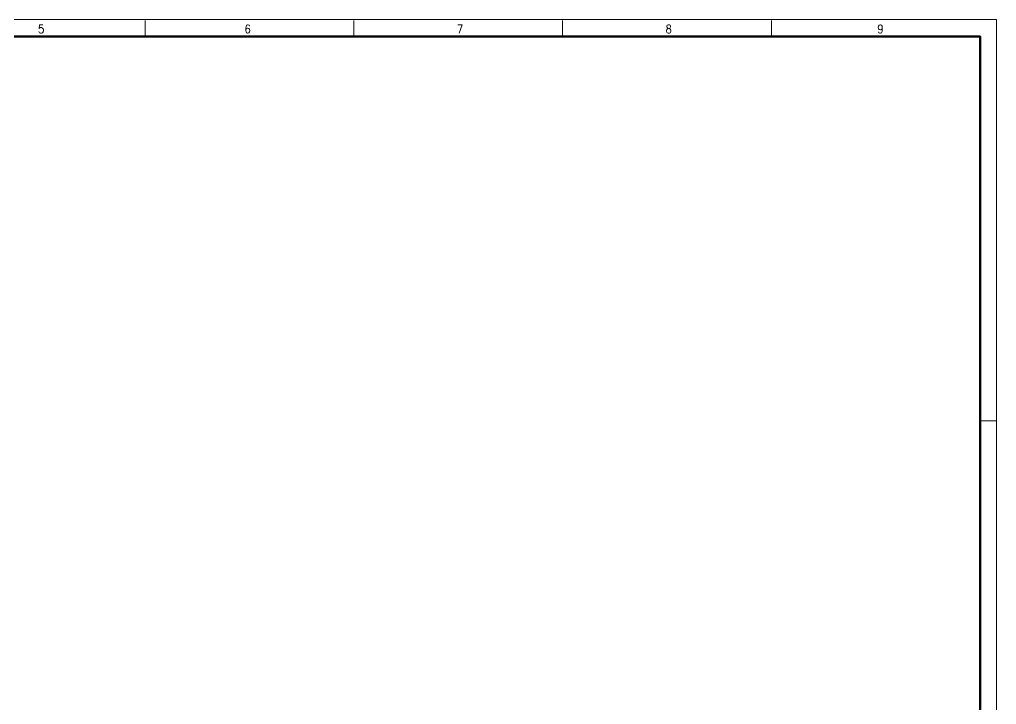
# Paper-space layout 'A0' of a CAD drawing. Header units: millimetres. Extents: x -1101 to 87, y 79 to 919.
# Drawn here: x -512 to 87, y 499 to 919 of the extents above; entities that cross this region are included whole.
import ezdxf

# ---------------------------------------------------------------- set-up
doc = ezdxf.new("R2010")
doc.units = ezdxf.units.MM
doc.header["$LTSCALE"] = 0.5
doc.layers.add('Border', color=7, linetype='Continuous', lineweight=0)
doc.styles.add('Style-STANDARD', font='STANDARD.shx')

# ---------------------------------------------------------------- blocks, each defined once
blk = doc.blocks.new('A0_v03_CZ')
at = {"layer": 'Border', "color": 7, "linetype": 'Continuous', "lineweight": 0}
for p, q in [((-522, 829.7), (-522, 839.4)), ((-394, 829.7), (-394, 839.4)), ((-266, 829.7), (-266, 839.4)), ((-138, 829.7), (-138, 839.4)), ((-10, 594), (0, 594))]:
    blk.add_line(p, q, dxfattribs=at)
blk.add_lwpolyline([(-1188, 0), (0, 0), (0, 840), (-1188, 840)], close=True, dxfattribs=at)
at = {"layer": 'Border', "color": 7, "linetype": 'Continuous', "lineweight": 50}
blk.add_lwpolyline([(-210, 10), (-1157.1, 10), (-1157.1, 829.7), (-10, 829.7), (-10, 297)], dxfattribs=at)
at = {"layer": 'Border', "color": 7, "linetype": 'Continuous', "lineweight": 30, "style": 'Style-STANDARD'}
for s, p in [('5', (-587.7, 831.7)), ('6', (-461.1, 831.7)), ('7', (-330.9, 831.7)), ('8', (-202.9, 831.7)), ('9', (-73.1, 831.7))]:
    blk.add_text(s, height=5, dxfattribs=at).set_placement(p)

psp = doc.layouts.new('A0')

# ---------------------------------------------------------------- block references
psp.add_blockref('A0_v03_CZ', (86.68, 79.45))

doc.saveas('drawing.dxf')
